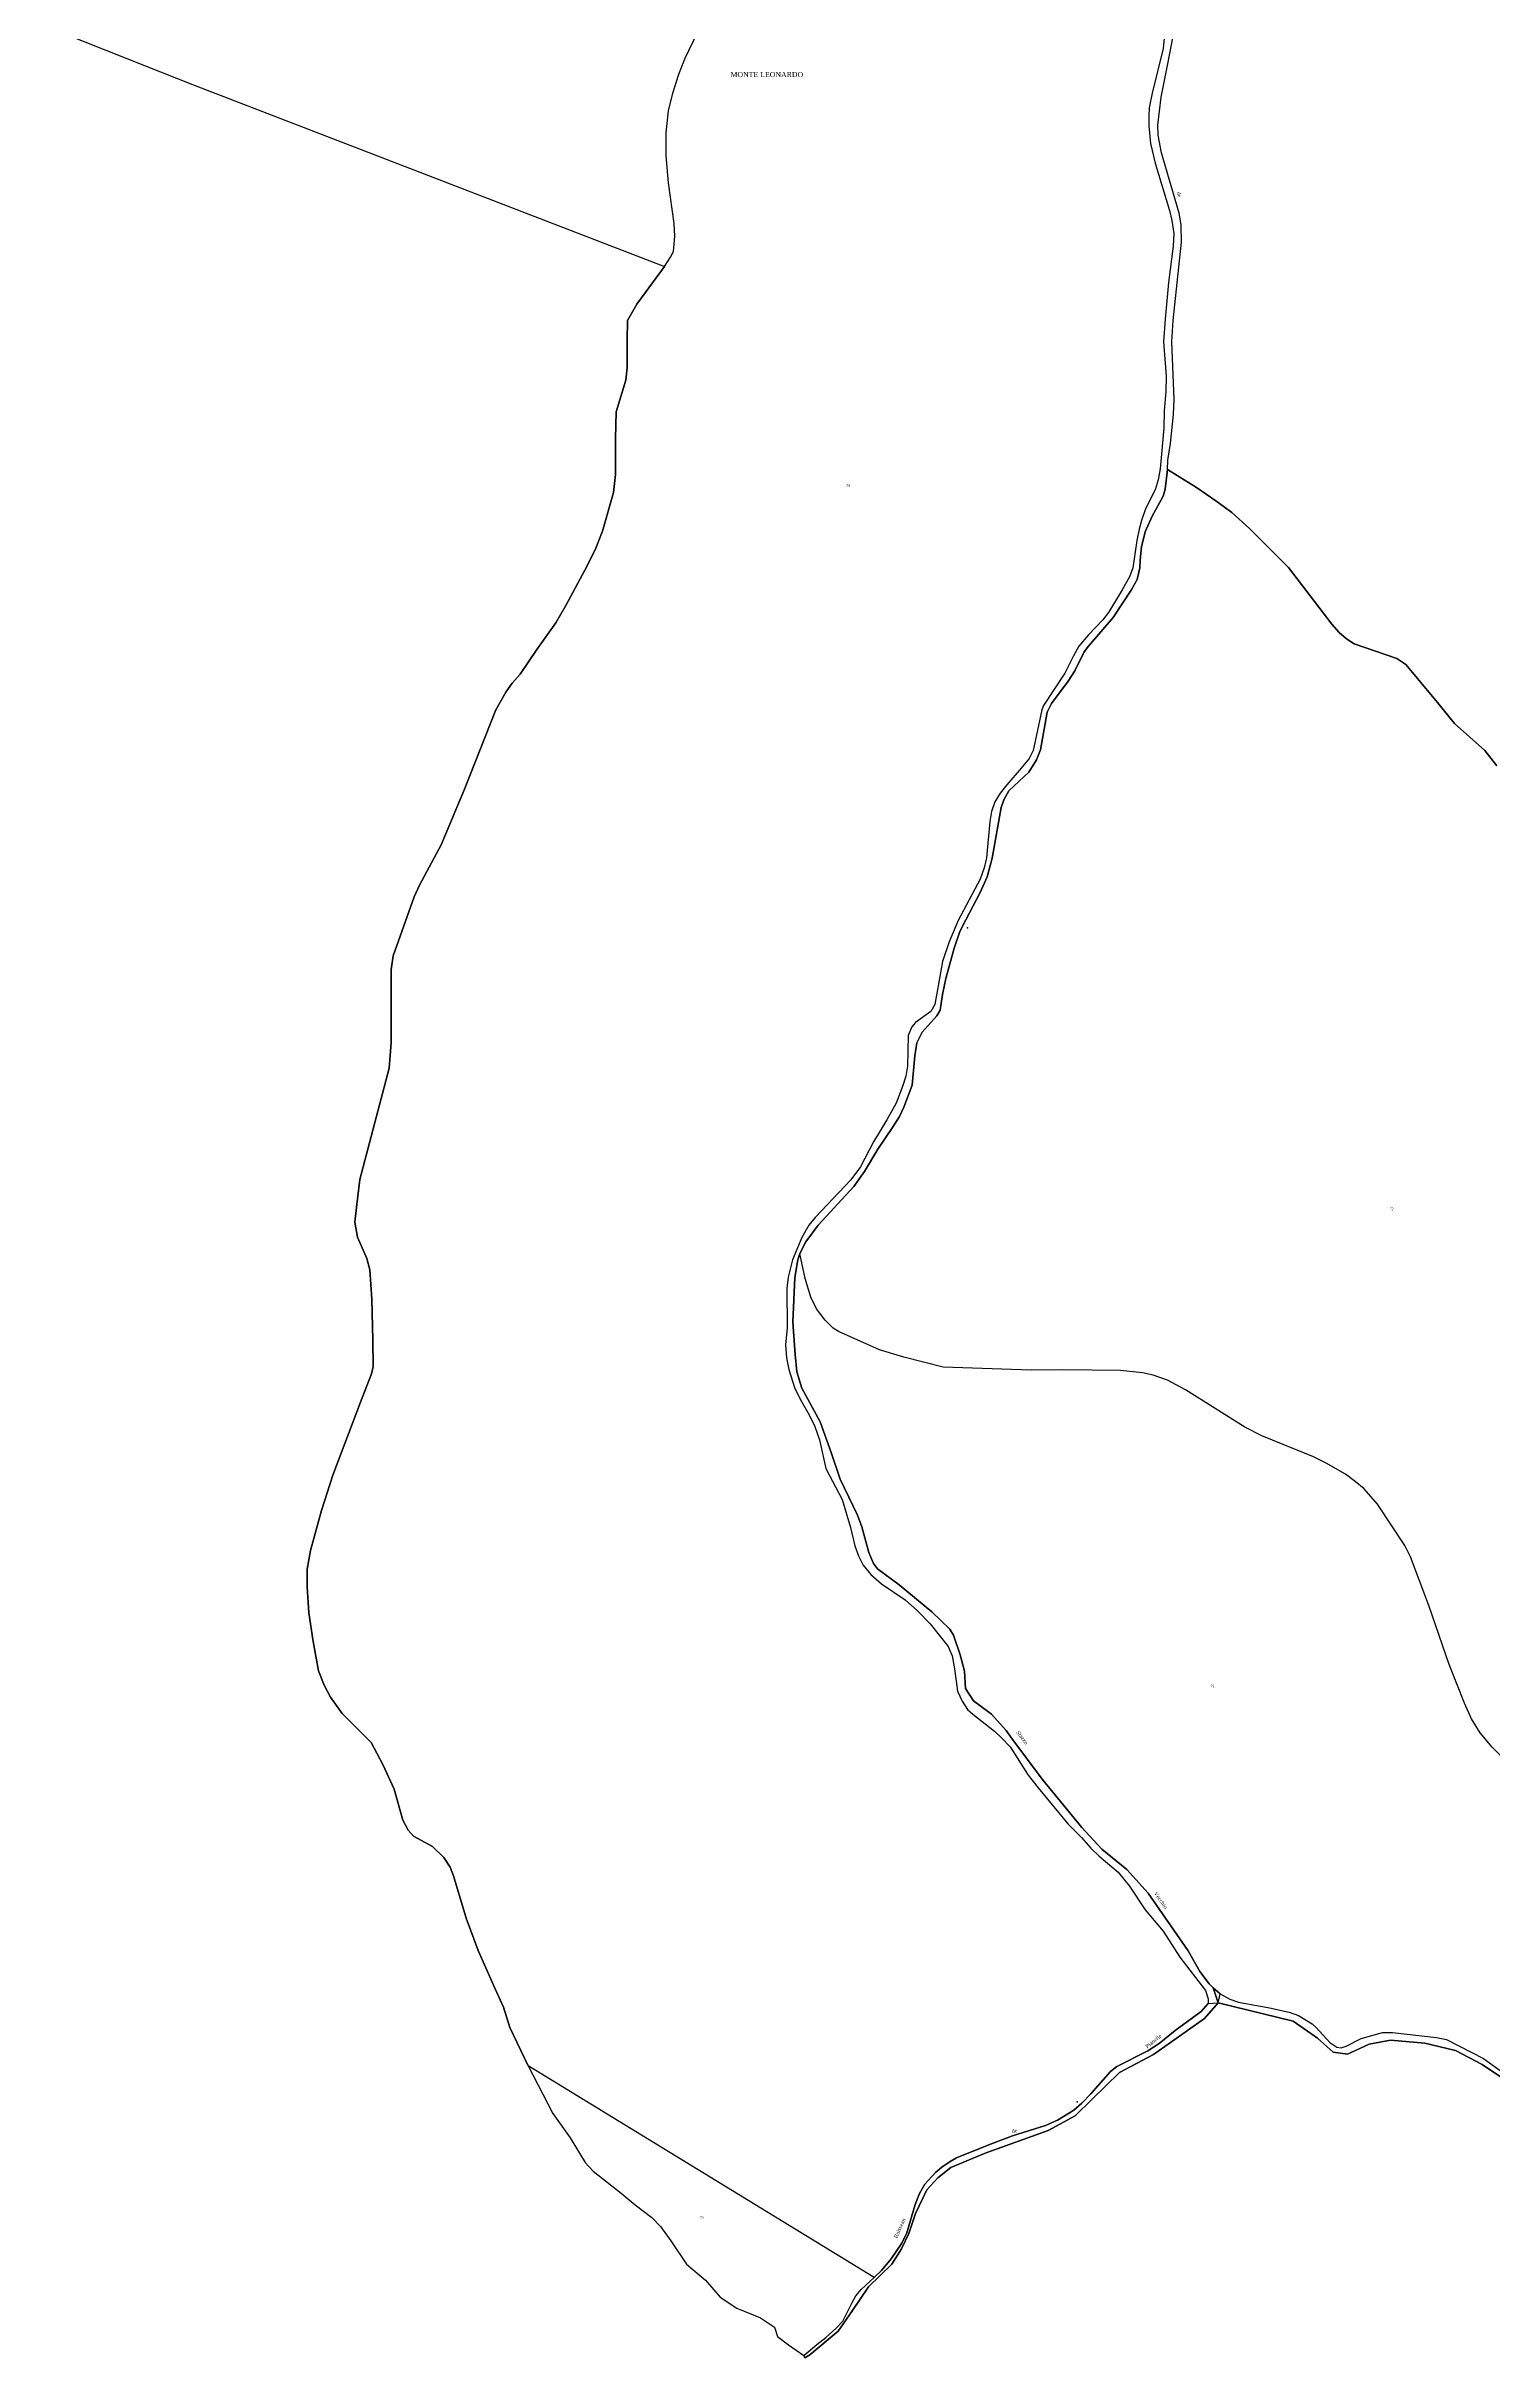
# Model space of a CAD drawing. Extents: x 1197506 to 1206978, y 6141540 to 6151741.
# Drawn here: x 1201267 to 1202398, y 6145435 to 6147242 of the extents above; entities that cross this region are included whole.
import ezdxf

# ---------------------------------------------------------------- set-up
doc = ezdxf.new("R2010")
doc.units = 0
doc.linetypes.add('CONTINU', pattern=[0])
doc.layers.get('0').update_dxf_attribs({"linetype": 'CONTINU'})
for name, color, linetype in [('1FLECHEFL', 7, 'CONTINU'), ('1LIEUDIT', 7, 'CONTINU'), ('1PARCELLE', 7, 'CONTINU'), ('1SUBDSECT', 7, 'CONTINU'), ('1TRONFLUV', 7, 'CONTINU'), ('3LIEUDITTEX', 7, 'CONTINU'), ('3PARCELLETEX', 7, 'CONTINU'), ('3TRONFLUVTEX', 7, 'CONTINU')]:
    doc.layers.add(name, color=color, linetype=linetype)
doc.styles.get("Standard").update_dxf_attribs({"font": 'Times New Roman'})

# ---------------------------------------------------------------- blocks, each defined once
blk = doc.blocks.new('FLECHRU1')
blk.add_point((0, 0))

msp = doc.modelspace()

# ---------------------------------------------------------------- linework, layer by layer
at = {"layer": '1LIEUDIT'}
for points in [[(1201266.6, 6147257.85), (1201343.39, 6147227.16), (1201380.95, 6147212.52), (1201750.04, 6147070.05), (1201728.4, 6147040.62), (1201720.98, 6147027.87), (1201720.95, 6147012.33), (1201720.82, 6146990.82), (1201719.76, 6146981.08), (1201712.27, 6146956.44), (1201711.62, 6146935.54), (1201711.83, 6146907.49), (1201710.22, 6146893.4), (1201701.52, 6146863.03), (1201695.92, 6146848.6), (1201687.72, 6146832.7), (1201672.9, 6146804.93), (1201664.94, 6146791.38), (1201650.33, 6146770.66), (1201637.26, 6146751.34), (1201630.93, 6146744.31), (1201625.9, 6146737.2), (1201618.19, 6146723.4), (1201593.75, 6146661.37), (1201575.48, 6146617.83), (1201558.38, 6146586.23), (1201554.24, 6146577.22), (1201537.8, 6146531.09), (1201536.32, 6146520.47), (1201536.18, 6146463.39), (1201534.75, 6146443.28), (1201511.87, 6146356.23), (1201509.38, 6146336.51), (1201508.01, 6146322.86), (1201509.88, 6146311.09), (1201517.4, 6146294.3), (1201519.68, 6146285.56), (1201521.32, 6146262.66), (1201522.09, 6146230.49), (1201522.2, 6146209.89), (1201520.98, 6146204.1), (1201512.42, 6146182), (1201490.76, 6146124.97), (1201481.86, 6146097.46), (1201473.32, 6146065.94), (1201470.66, 6146051.47), (1201470.66, 6146037.54), (1201471.82, 6146017.23), (1201475.22, 6145994.94), (1201479.55, 6145971.96), (1201483.93, 6145960.89), (1201488.94, 6145951.31), (1201498.04, 6145938.58), (1201520.64, 6145915.9), (1201525.15, 6145907.61), (1201529.98, 6145898.27), (1201534.31, 6145889), (1201538.55, 6145879.55), (1201545.47, 6145855.22), (1201549.59, 6145847.34), (1201553.85, 6145842.65), (1201568.57, 6145834.66), (1201577.39, 6145825.89), (1201582.51, 6145818.51), (1201585.14, 6145811.75), (1201594.9, 6145778.64), (1201604.4, 6145753.28), (1201616.39, 6145726.1), (1201624.05, 6145709.02), (1201629.2, 6145693), (1201643.34, 6145663.09), (1201662.67, 6145625.79), (1201676.33, 6145606.75), (1201688.04, 6145587.56), (1201694.16, 6145580.64), (1201716.15, 6145563.42), (1201727.01, 6145554.4), (1201740.16, 6145544.43), (1201746.86, 6145537.4), (1201754.89, 6145526.2), (1201767.23, 6145508.01), (1201782.05, 6145495.53), (1201793.45, 6145482.32), (1201806.5, 6145473.57), (1201825.19, 6145466.09), (1201836.13, 6145458.79), (1201838.3, 6145451.51), (1201846.94, 6145444.82), (1201859, 6145436.72), (1201859.73, 6145434.83), (1201863.77, 6145437.12), (1201885.89, 6145455.76), (1201897.16, 6145471.82), (1201909.63, 6145490.31), (1201927.79, 6145508.09), (1201935.34, 6145519.9), (1201941.21, 6145532.1), (1201946.17, 6145547.74), (1201955.28, 6145566.17), (1201963.74, 6145575.58), (1201973.93, 6145583.57), (1202000.82, 6145594.74), (1202050.14, 6145612.56), (1202071.07, 6145623.98), (1202084.31, 6145637.17), (1202105.71, 6145657.88), (1202132.42, 6145671.96), (1202172.32, 6145700.11), (1202182.91, 6145712.47), (1202178.92, 6145724.03), (1202178.92, 6145724.03), (1202175.97, 6145727.13), (1202168.5, 6145736.84), (1202159.46, 6145752.97), (1202128.33, 6145798.12), (1202111.54, 6145816.63), (1202091.91, 6145832.58), (1202076.29, 6145849.58), (1202045.23, 6145887.35), (1202021.51, 6145919.12), (1202017.17, 6145925.39), (1202005.85, 6145938.18), (1201991.68, 6145948.42), (1201985.28, 6145958.03), (1201984.57, 6145971.79), (1201981.29, 6145984.56), (1201976.09, 6145999.94), (1201973.11, 6146004.44), (1201959.08, 6146018.19), (1201933.49, 6146039.2), (1201916.6, 6146051.77), (1201913.5, 6146055.84), (1201909.8, 6146064.62), (1201904.44, 6146084.56), (1201901.05, 6146093.75), (1201887.36, 6146121.88), (1201880.26, 6146142.66), (1201871.79, 6146166.56), (1201857.53, 6146193.01), (1201853.63, 6146205.67), (1201852.14, 6146219.23), (1201850.36, 6146244.6), (1201851.91, 6146279.46), (1201854.31, 6146293.37), (1201855.8, 6146298.25), (1201860.6, 6146307.35), (1201870.1, 6146320.57), (1201898.08, 6146350.78), (1201906.38, 6146362.55), (1201916.72, 6146379.94), (1201928.31, 6146396.8), (1201933.71, 6146405.43), (1201937.21, 6146412.6), (1201943.72, 6146429.93), (1201945.7, 6146452.74), (1201947.27, 6146462.97), (1201951.62, 6146471.38), (1201963, 6146484.04), (1201965.57, 6146488.54), (1201967.28, 6146500.83), (1201969.9, 6146513.21), (1201976.54, 6146537.07), (1201981.04, 6146550.13), (1201985.56, 6146559.11), (1201996.94, 6146580.47), (1202002.26, 6146592.75), (1202006.16, 6146607.38), (1202013.34, 6146647.04), (1202015.41, 6146653.12), (1202019.26, 6146660.02), (1202034.79, 6146674.8), (1202040.85, 6146684.22), (1202044.16, 6146692.2), (1202049.24, 6146721.55), (1202052.58, 6146728.48), (1202065.73, 6146745.75), (1202070.87, 6146754.04), (1202078.21, 6146768.69), (1202081.48, 6146773.11), (1202100.94, 6146795.63), (1202115.04, 6146817.1), (1202119.54, 6146825.28), (1202121.82, 6146834.5), (1202122.03, 6146840.84), (1202122.92, 6146850.83), (1202125.77, 6146862.5), (1202131.26, 6146874.94), (1202140.03, 6146890.5), (1202141.44, 6146895.88), (1202143.29, 6146911.43), (1202143.67, 6146918.7), (1202145.61, 6146931.8), (1202148.01, 6146954.31), (1202148.63, 6146966.01), (1202146.83, 6147011.21), (1202147.76, 6147027.92), (1202152.22, 6147069.44), (1202154.21, 6147089.01), (1202154.15, 6147102.65), (1202152.54, 6147111.69), (1202138.58, 6147158.88), (1202136.09, 6147172.72), (1202135.71, 6147180.62), (1202138.31, 6147202.53), (1202143.85, 6147229.98), (1202150.19, 6147262.43)], [(1202400.94, 6146679.57), (1202391.52, 6146691.7), (1202367.65, 6146712.67), (1202354.38, 6146729.28), (1202329.64, 6146758.84), (1202322.75, 6146763.58), (1202289.41, 6146774.95), (1202283.31, 6146779), (1202277.58, 6146783.86), (1202271.82, 6146790.35), (1202237.99, 6146834.64), (1202207.57, 6146865.29), (1202193.57, 6146877.74), (1202181.23, 6146886.83), (1202165.96, 6146897.31), (1202143.29, 6146911.43), (1202143.67, 6146918.7), (1202145.61, 6146931.8), (1202148.01, 6146954.31), (1202148.63, 6146966.01), (1202146.83, 6147011.21), (1202147.76, 6147027.92), (1202152.22, 6147069.44), (1202154.21, 6147089.01), (1202154.15, 6147102.65), (1202152.54, 6147111.69), (1202138.58, 6147158.88), (1202136.09, 6147172.72), (1202135.71, 6147180.62), (1202138.31, 6147202.53), (1202143.85, 6147229.98), (1202150.19, 6147262.43)], [(1202400.94, 6146679.57), (1202391.52, 6146691.7), (1202367.65, 6146712.67), (1202354.38, 6146729.28), (1202329.64, 6146758.84), (1202322.75, 6146763.58), (1202289.41, 6146774.95), (1202283.31, 6146779), (1202277.58, 6146783.86), (1202271.82, 6146790.35), (1202237.99, 6146834.64), (1202207.57, 6146865.29), (1202193.57, 6146877.74), (1202181.23, 6146886.83), (1202165.96, 6146897.31), (1202143.29, 6146911.43), (1202141.44, 6146895.88), (1202140.03, 6146890.5), (1202131.26, 6146874.94), (1202125.77, 6146862.5), (1202122.92, 6146850.83), (1202122.03, 6146840.84), (1202121.82, 6146834.5), (1202119.54, 6146825.28), (1202115.04, 6146817.1), (1202100.94, 6146795.63), (1202081.48, 6146773.11), (1202078.21, 6146768.69), (1202070.87, 6146754.04), (1202065.73, 6146745.75), (1202052.58, 6146728.48), (1202049.24, 6146721.55), (1202044.16, 6146692.2), (1202040.85, 6146684.22), (1202034.79, 6146674.8), (1202019.26, 6146660.02), (1202015.41, 6146653.12), (1202013.34, 6146647.04), (1202006.16, 6146607.38), (1202002.26, 6146592.75), (1201996.94, 6146580.47), (1201985.56, 6146559.11), (1201981.04, 6146550.13), (1201976.54, 6146537.07), (1201969.9, 6146513.21), (1201967.28, 6146500.83), (1201965.57, 6146488.54), (1201963, 6146484.04), (1201951.62, 6146471.38), (1201947.27, 6146462.97), (1201945.7, 6146452.74), (1201943.72, 6146429.93), (1201937.21, 6146412.6), (1201933.71, 6146405.43), (1201928.31, 6146396.8), (1201916.72, 6146379.94), (1201906.38, 6146362.55), (1201898.08, 6146350.78), (1201870.1, 6146320.57), (1201860.6, 6146307.35), (1201855.8, 6146298.25), (1201854.31, 6146293.37), (1201851.91, 6146279.46), (1201850.36, 6146244.6), (1201852.14, 6146219.23), (1201853.63, 6146205.67), (1201857.53, 6146193.01), (1201871.79, 6146166.56), (1201880.26, 6146142.66), (1201887.36, 6146121.88), (1201901.05, 6146093.75), (1201904.44, 6146084.56), (1201909.8, 6146064.62), (1201913.5, 6146055.84), (1201916.6, 6146051.77), (1201933.49, 6146039.2), (1201959.08, 6146018.19), (1201973.11, 6146004.44), (1201976.09, 6145999.94), (1201981.29, 6145984.56), (1201984.57, 6145971.79), (1201985.28, 6145958.03), (1201991.68, 6145948.42), (1202005.85, 6145938.18), (1202017.17, 6145925.39), (1202021.51, 6145919.12), (1202045.23, 6145887.35), (1202076.29, 6145849.58), (1202091.91, 6145832.58), (1202111.54, 6145816.63), (1202128.33, 6145798.12), (1202159.46, 6145752.97), (1202168.5, 6145736.84), (1202175.97, 6145727.13), (1202178.92, 6145724.03), (1202178.92, 6145724.03), (1202182.91, 6145712.47), (1202241.49, 6145698.03), (1202260.52, 6145684.65), (1202272.82, 6145673.7), (1202284.21, 6145672.18), (1202300.98, 6145680.16), (1202317.69, 6145683.28), (1202344.62, 6145680.8), (1202368.45, 6145675.17), (1202389.49, 6145664.12), (1202415.46, 6145646.69)]]:
    msp.add_lwpolyline(points, dxfattribs=at)
at = {"layer": '1PARCELLE'}
for points in [[(1201266.6, 6147257.85), (1201343.39, 6147227.16), (1201380.95, 6147212.52), (1201750.04, 6147070.05), (1201754.68, 6147077.39), (1201757.18, 6147081.93), (1201758.21, 6147093.82), (1201757.72, 6147103.82), (1201753.12, 6147135.58), (1201751.45, 6147156.71), (1201751.37, 6147174.69), (1201753.22, 6147191.84), (1201756.67, 6147205.74), (1201760.99, 6147219.59), (1201765.99, 6147232.39), (1201776.4, 6147254.09)], [(1202142.15, 6147261.58), (1202140.03, 6147240.63), (1202131.28, 6147205.62), (1202129.1, 6147194.23), (1202128.72, 6147187.57), (1202128.69, 6147180.06), (1202130.14, 6147166.32), (1202133.63, 6147150.83), (1202144.87, 6147113.8), (1202146.62, 6147105.97), (1202148.24, 6147095.97), (1202147.85, 6147086.09), (1202144.13, 6147057.62), (1202141.61, 6147028.93), (1202140.3, 6147011.21), (1202142.22, 6146984.44), (1202142.01, 6146972), (1202140.68, 6146957.44), (1202140.45, 6146943.73), (1202137.72, 6146911.95), (1202136.16, 6146903.23), (1202133.7, 6146895.5), (1202126.24, 6146880.7), (1202122.91, 6146871.37), (1202121.16, 6146864.8), (1202119.26, 6146855.83), (1202116.3, 6146834.36), (1202113.56, 6146827.43), (1202107.79, 6146817.23), (1202097.11, 6146799.44), (1202092.72, 6146793.91), (1202081.64, 6146782.04), (1202074.12, 6146773.08), (1202069.77, 6146765.53), (1202063.08, 6146751.97), (1202046.4, 6146726.71), (1202045.07, 6146723.49), (1202038.36, 6146691.53), (1202035.13, 6146685.26), (1202028.93, 6146677.69), (1202017.76, 6146664.87), (1202012.4, 6146658.17), (1202008.24, 6146651.6), (1202005.72, 6146643.83), (1202004.33, 6146636), (1202001.82, 6146607.71), (1201999.99, 6146599.85), (1201996.8, 6146591.14), (1201979.75, 6146558.66), (1201972.57, 6146541.98), (1201967.41, 6146526.69), (1201961.44, 6146492.94), (1201958.18, 6146487.47), (1201946.24, 6146478.88), (1201943.55, 6146475.59), (1201940.68, 6146468.72), (1201940.1, 6146444.74), (1201938.7, 6146437.06), (1201936.12, 6146428.88), (1201931.17, 6146415.8), (1201923.9, 6146402.79), (1201913.49, 6146385.59), (1201903.19, 6146366.02), (1201895.61, 6146355.93), (1201867.79, 6146326.58), (1201862.97, 6146320.53), (1201857.42, 6146310.79), (1201850.16, 6146293.32), (1201846.62, 6146279.8), (1201845.69, 6146271.22), (1201846.02, 6146240.19), (1201844.77, 6146226.84), (1201845.39, 6146216.74), (1201847.3, 6146207.7), (1201851.91, 6146192.63), (1201857.09, 6146182.58), (1201863.2, 6146172.08), (1201867.5, 6146163.11), (1201871.18, 6146152.72), (1201876.08, 6146130.12), (1201888.95, 6146105.83), (1201895.47, 6146084.13), (1201898.78, 6146069.68), (1201901.6, 6146061.79), (1201905.31, 6146054.63), (1201911.28, 6146047.2), (1201919.6, 6146039.93), (1201938.17, 6146027.4), (1201947.83, 6146018.98), (1201957.87, 6146008.7), (1201971.82, 6145991.07), (1201975.04, 6145983.83), (1201976.78, 6145973.6), (1201979.03, 6145955.99), (1201982.81, 6145948.27), (1201986.96, 6145941.83), (1201991.1, 6145938.01), (1202008.04, 6145924.67), (1202013.91, 6145919.32), (1202020.42, 6145912.57), (1202034.43, 6145890.29), (1202042.15, 6145880.36), (1202065.36, 6145852.39), (1202076.09, 6145841.65), (1202083.49, 6145833.24), (1202090.01, 6145827.17), (1202104.83, 6145814.67), (1202113.51, 6145803.54), (1202125.93, 6145785.2), (1202140.02, 6145768.31), (1202153.06, 6145747.98), (1202173.01, 6145721.92), (1202175.15, 6145715.56), (1202175.14, 6145711.81), (1202169.55, 6145705.55), (1202149.37, 6145690.81), (1202136.7, 6145680.52), (1202128.09, 6145674.74), (1202103.79, 6145662.62), (1202098.85, 6145658.77), (1202083.35, 6145641.2), (1202076.41, 6145633.81), (1202070.02, 6145628.52), (1202057.36, 6145620.52), (1202047.87, 6145616.42), (1202022.06, 6145608.34), (1202004.82, 6145601.84), (1201978.45, 6145591.04), (1201973.44, 6145588.18), (1201966.98, 6145583.87), (1201961.83, 6145579.69), (1201953.58, 6145570.64), (1201949.35, 6145563.21), (1201946.13, 6145554.72), (1201939.58, 6145532.56), (1201935.69, 6145524.5), (1201927.35, 6145512.31), (1201919.75, 6145502.99), (1201913.9, 6145497.69), (1201643.34, 6145663.09), (1201643.34, 6145663.09), (1201629.2, 6145693), (1201624.05, 6145709.02), (1201616.39, 6145726.1), (1201604.4, 6145753.28), (1201594.9, 6145778.64), (1201585.14, 6145811.75), (1201582.51, 6145818.51), (1201577.39, 6145825.89), (1201568.57, 6145834.66), (1201553.85, 6145842.65), (1201549.59, 6145847.34), (1201545.47, 6145855.22), (1201538.55, 6145879.55), (1201534.31, 6145889), (1201529.98, 6145898.27), (1201525.15, 6145907.61), (1201520.64, 6145915.9), (1201498.04, 6145938.58), (1201488.94, 6145951.31), (1201483.93, 6145960.89), (1201479.55, 6145971.96), (1201475.22, 6145994.94), (1201471.82, 6146017.23), (1201470.66, 6146037.54), (1201470.66, 6146051.47), (1201473.32, 6146065.94), (1201481.86, 6146097.46), (1201490.76, 6146124.97), (1201512.42, 6146182), (1201520.98, 6146204.1), (1201522.2, 6146209.89), (1201522.09, 6146230.49), (1201521.32, 6146262.66), (1201519.68, 6146285.56), (1201517.4, 6146294.3), (1201509.88, 6146311.09), (1201508.01, 6146322.86), (1201509.38, 6146336.51), (1201511.87, 6146356.23), (1201534.75, 6146443.28), (1201536.18, 6146463.39), (1201536.32, 6146520.47), (1201537.8, 6146531.09), (1201554.24, 6146577.22), (1201558.38, 6146586.23), (1201575.48, 6146617.83), (1201593.75, 6146661.37), (1201618.19, 6146723.4), (1201625.9, 6146737.2), (1201630.93, 6146744.31), (1201637.26, 6146751.34), (1201650.33, 6146770.66), (1201664.94, 6146791.38), (1201672.9, 6146804.93), (1201687.72, 6146832.7), (1201695.92, 6146848.6), (1201701.52, 6146863.03), (1201710.22, 6146893.4), (1201711.83, 6146907.49), (1201711.62, 6146935.54), (1201712.27, 6146956.44), (1201719.76, 6146981.08), (1201720.82, 6146990.82), (1201720.95, 6147012.33), (1201720.98, 6147027.87), (1201728.4, 6147040.62), (1201750.04, 6147070.05), (1201754.68, 6147077.39), (1201757.18, 6147081.93), (1201758.21, 6147093.82), (1201757.72, 6147103.82), (1201753.12, 6147135.58), (1201751.45, 6147156.71), (1201751.37, 6147174.69), (1201753.22, 6147191.84), (1201756.67, 6147205.74), (1201760.99, 6147219.59), (1201765.99, 6147232.39), (1201776.4, 6147254.09)], [(1202400.94, 6146679.57), (1202391.52, 6146691.7), (1202367.65, 6146712.67), (1202354.38, 6146729.28), (1202329.64, 6146758.84), (1202322.75, 6146763.58), (1202289.41, 6146774.95), (1202283.31, 6146779), (1202277.58, 6146783.86), (1202271.82, 6146790.35), (1202237.99, 6146834.64), (1202207.57, 6146865.29), (1202193.57, 6146877.74), (1202181.23, 6146886.83), (1202165.96, 6146897.31), (1202143.29, 6146911.43), (1202143.67, 6146918.7), (1202145.61, 6146931.8), (1202148.01, 6146954.31), (1202148.63, 6146966.01), (1202146.83, 6147011.21), (1202147.76, 6147027.92), (1202152.22, 6147069.44), (1202154.21, 6147089.01), (1202154.15, 6147102.65), (1202152.54, 6147111.69), (1202138.58, 6147158.88), (1202136.09, 6147172.72), (1202135.71, 6147180.62), (1202138.31, 6147202.53), (1202143.85, 6147229.98), (1202150.19, 6147262.43)], [(1202404.11, 6145905.2), (1202397.19, 6145912.29), (1202387.83, 6145923.52), (1202381.06, 6145934.56), (1202375.5, 6145946.68), (1202363.6, 6145976.95), (1202347.59, 6146023.08), (1202333.33, 6146061.07), (1202328.86, 6146069.96), (1202307.45, 6146102.4), (1202297.01, 6146114.25), (1202290.05, 6146120.05), (1202282.4, 6146125.67), (1202267.43, 6146134.45), (1202257.46, 6146139.35), (1202217.17, 6146155.81), (1202203.71, 6146162.48), (1202157.31, 6146191.59), (1202143.24, 6146199.16), (1202132.21, 6146203.06), (1202123.84, 6146204.96), (1202106.65, 6146206.86), (1202061.54, 6146207.23), (1202036.81, 6146207), (1201967.9, 6146209.34), (1201937.18, 6146217.23), (1201918.08, 6146222.88), (1201886.04, 6146237.19), (1201881.87, 6146239.86), (1201875.62, 6146246.2), (1201868.76, 6146255.08), (1201864.41, 6146264.26), (1201859.95, 6146278.88), (1201855.8, 6146298.25), (1201860.6, 6146307.35), (1201870.1, 6146320.57), (1201898.08, 6146350.78), (1201906.38, 6146362.55), (1201916.72, 6146379.94), (1201928.31, 6146396.8), (1201933.71, 6146405.43), (1201937.21, 6146412.6), (1201943.72, 6146429.93), (1201945.7, 6146452.74), (1201947.27, 6146462.97), (1201951.62, 6146471.38), (1201963, 6146484.04), (1201965.57, 6146488.54), (1201967.28, 6146500.83), (1201969.9, 6146513.21), (1201976.54, 6146537.07), (1201981.04, 6146550.13), (1201985.56, 6146559.11), (1201996.94, 6146580.47), (1202002.26, 6146592.75), (1202006.16, 6146607.38), (1202013.34, 6146647.04), (1202015.41, 6146653.12), (1202019.26, 6146660.02), (1202034.79, 6146674.8), (1202040.85, 6146684.22), (1202044.16, 6146692.2), (1202049.24, 6146721.55), (1202052.58, 6146728.48), (1202065.73, 6146745.75), (1202070.87, 6146754.04), (1202078.21, 6146768.69), (1202081.48, 6146773.11), (1202100.94, 6146795.63), (1202115.04, 6146817.1), (1202119.54, 6146825.28), (1202121.82, 6146834.5), (1202122.03, 6146840.84), (1202122.92, 6146850.83), (1202125.77, 6146862.5), (1202131.26, 6146874.94), (1202140.03, 6146890.5), (1202141.44, 6146895.88), (1202143.29, 6146911.43), (1202165.96, 6146897.31), (1202181.23, 6146886.83), (1202193.57, 6146877.74), (1202207.57, 6146865.29), (1202237.99, 6146834.64), (1202271.82, 6146790.35), (1202277.58, 6146783.86), (1202283.31, 6146779), (1202289.41, 6146774.95), (1202322.75, 6146763.58), (1202329.64, 6146758.84), (1202354.38, 6146729.28), (1202367.65, 6146712.67), (1202391.52, 6146691.7), (1202400.94, 6146679.57)], [(1202404.11, 6145905.2), (1202397.19, 6145912.29), (1202387.83, 6145923.52), (1202381.06, 6145934.56), (1202375.5, 6145946.68), (1202363.6, 6145976.95), (1202347.59, 6146023.08), (1202333.33, 6146061.07), (1202328.86, 6146069.96), (1202307.45, 6146102.4), (1202297.01, 6146114.25), (1202290.05, 6146120.05), (1202282.4, 6146125.67), (1202267.43, 6146134.45), (1202257.46, 6146139.35), (1202217.17, 6146155.81), (1202203.71, 6146162.48), (1202157.31, 6146191.59), (1202143.24, 6146199.16), (1202132.21, 6146203.06), (1202123.84, 6146204.96), (1202106.65, 6146206.86), (1202061.54, 6146207.23), (1202036.81, 6146207), (1201967.9, 6146209.34), (1201937.18, 6146217.23), (1201918.08, 6146222.88), (1201886.04, 6146237.19), (1201881.87, 6146239.86), (1201875.62, 6146246.2), (1201868.76, 6146255.08), (1201864.41, 6146264.26), (1201859.95, 6146278.88), (1201855.8, 6146298.25), (1201854.31, 6146293.37), (1201851.91, 6146279.46), (1201850.36, 6146244.6), (1201852.14, 6146219.23), (1201853.63, 6146205.67), (1201857.53, 6146193.01), (1201871.79, 6146166.56), (1201880.26, 6146142.66), (1201887.36, 6146121.88), (1201901.05, 6146093.75), (1201904.44, 6146084.56), (1201909.8, 6146064.62), (1201913.5, 6146055.84), (1201916.6, 6146051.77), (1201933.49, 6146039.2), (1201959.08, 6146018.19), (1201973.11, 6146004.44), (1201976.09, 6145999.94), (1201981.29, 6145984.56), (1201984.57, 6145971.79), (1201985.28, 6145958.03), (1201991.68, 6145948.42), (1202005.85, 6145938.18), (1202017.17, 6145925.39), (1202021.51, 6145919.12), (1202045.23, 6145887.35), (1202076.29, 6145849.58), (1202091.91, 6145832.58), (1202111.54, 6145816.63), (1202128.33, 6145798.12), (1202159.46, 6145752.97), (1202168.5, 6145736.84), (1202175.97, 6145727.13), (1202178.92, 6145724.03), (1202184.61, 6145719.3), (1202192.15, 6145715.26), (1202198.78, 6145712.83), (1202223.05, 6145708.34), (1202238.56, 6145705.11), (1202245.84, 6145702.34), (1202256.43, 6145695.95), (1202259.64, 6145693.11), (1202270.29, 6145681.36), (1202275.69, 6145677.72), (1202279.07, 6145677.23), (1202282.93, 6145678.36), (1202294.67, 6145684.37), (1202311.35, 6145689.18), (1202319.31, 6145689.2), (1202353.59, 6145685.18), (1202361.48, 6145683.62), (1202390.38, 6145668.84), (1202414.56, 6145651.35)]]:
    msp.add_lwpolyline(points, dxfattribs=at)
msp.add_lwpolyline([(1201643.34, 6145663.09), (1201662.67, 6145625.79), (1201676.33, 6145606.75), (1201688.04, 6145587.56), (1201694.16, 6145580.64), (1201716.15, 6145563.42), (1201727.01, 6145554.4), (1201740.16, 6145544.43), (1201746.86, 6145537.4), (1201754.89, 6145526.2), (1201767.23, 6145508.01), (1201782.05, 6145495.53), (1201793.45, 6145482.32), (1201806.5, 6145473.57), (1201825.19, 6145466.09), (1201836.13, 6145458.79), (1201838.3, 6145451.51), (1201846.94, 6145444.82), (1201859, 6145436.72), (1201869.15, 6145445.22), (1201876.09, 6145450.71), (1201884.1, 6145457.6), (1201889.4, 6145463.52), (1201896.39, 6145477.47), (1201899.76, 6145483.31), (1201903.69, 6145488.22), (1201913.9, 6145497.69), (1201643.34, 6145663.09)], close=True, dxfattribs=at)
at = {"layer": '1SUBDSECT'}
msp.add_lwpolyline([(1201266.6, 6147257.85), (1201343.39, 6147227.16), (1201380.95, 6147212.52), (1201750.04, 6147070.05), (1201728.4, 6147040.62), (1201720.98, 6147027.87), (1201720.95, 6147012.33), (1201720.82, 6146990.82), (1201719.76, 6146981.08), (1201712.27, 6146956.44), (1201711.62, 6146935.54), (1201711.83, 6146907.49), (1201710.22, 6146893.4), (1201701.52, 6146863.03), (1201695.92, 6146848.6), (1201687.72, 6146832.7), (1201672.9, 6146804.93), (1201664.94, 6146791.38), (1201650.33, 6146770.66), (1201637.26, 6146751.34), (1201630.93, 6146744.31), (1201625.9, 6146737.2), (1201618.19, 6146723.4), (1201593.75, 6146661.37), (1201575.48, 6146617.83), (1201558.38, 6146586.23), (1201554.24, 6146577.22), (1201537.8, 6146531.09), (1201536.32, 6146520.47), (1201536.18, 6146463.39), (1201534.75, 6146443.28), (1201511.87, 6146356.23), (1201509.38, 6146336.51), (1201508.01, 6146322.86), (1201509.88, 6146311.09), (1201517.4, 6146294.3), (1201519.68, 6146285.56), (1201521.32, 6146262.66), (1201522.09, 6146230.49), (1201522.2, 6146209.89), (1201520.98, 6146204.1), (1201512.42, 6146182), (1201490.76, 6146124.97), (1201481.86, 6146097.46), (1201473.32, 6146065.94), (1201470.66, 6146051.47), (1201470.66, 6146037.54), (1201471.82, 6146017.23), (1201475.22, 6145994.94), (1201479.55, 6145971.96), (1201483.93, 6145960.89), (1201488.94, 6145951.31), (1201498.04, 6145938.58), (1201520.64, 6145915.9), (1201525.15, 6145907.61), (1201529.98, 6145898.27), (1201534.31, 6145889), (1201538.55, 6145879.55), (1201545.47, 6145855.22), (1201549.59, 6145847.34), (1201553.85, 6145842.65), (1201568.57, 6145834.66), (1201577.39, 6145825.89), (1201582.51, 6145818.51), (1201585.14, 6145811.75), (1201594.9, 6145778.64), (1201604.4, 6145753.28), (1201616.39, 6145726.1), (1201624.05, 6145709.02), (1201629.2, 6145693), (1201643.34, 6145663.09), (1201662.67, 6145625.79), (1201676.33, 6145606.75), (1201688.04, 6145587.56), (1201694.16, 6145580.64), (1201716.15, 6145563.42), (1201727.01, 6145554.4), (1201740.16, 6145544.43), (1201746.86, 6145537.4), (1201754.89, 6145526.2), (1201767.23, 6145508.01), (1201782.05, 6145495.53), (1201793.45, 6145482.32), (1201806.5, 6145473.57), (1201825.19, 6145466.09), (1201836.13, 6145458.79), (1201838.3, 6145451.51), (1201846.94, 6145444.82), (1201859, 6145436.72), (1201859.73, 6145434.83), (1201863.77, 6145437.12), (1201885.89, 6145455.76), (1201897.16, 6145471.82), (1201909.63, 6145490.31), (1201927.79, 6145508.09), (1201935.34, 6145519.9), (1201941.21, 6145532.1), (1201946.17, 6145547.74), (1201955.28, 6145566.17), (1201963.74, 6145575.58), (1201973.93, 6145583.57), (1202000.82, 6145594.74), (1202050.14, 6145612.56), (1202071.07, 6145623.98), (1202084.31, 6145637.17), (1202105.71, 6145657.88), (1202132.42, 6145671.96), (1202172.32, 6145700.11), (1202182.91, 6145712.47), (1202241.49, 6145698.03), (1202260.52, 6145684.65), (1202272.82, 6145673.7), (1202284.21, 6145672.18), (1202300.98, 6145680.16), (1202317.69, 6145683.28), (1202344.62, 6145680.8), (1202368.45, 6145675.17), (1202389.49, 6145664.12), (1202415.46, 6145646.69)], dxfattribs=at)
at = {"layer": '1TRONFLUV'}
for points in [[(1202142.15, 6147261.58), (1202140.03, 6147240.63), (1202131.28, 6147205.62), (1202129.1, 6147194.23), (1202128.72, 6147187.57), (1202128.69, 6147180.06), (1202130.14, 6147166.32), (1202133.63, 6147150.83), (1202144.87, 6147113.8), (1202146.62, 6147105.97), (1202148.24, 6147095.97), (1202147.85, 6147086.09), (1202144.13, 6147057.62), (1202141.61, 6147028.93), (1202140.3, 6147011.21), (1202142.22, 6146984.44), (1202142.01, 6146972), (1202140.68, 6146957.44), (1202140.45, 6146943.73), (1202137.72, 6146911.95), (1202136.16, 6146903.23), (1202133.7, 6146895.5), (1202126.24, 6146880.7), (1202122.91, 6146871.37), (1202121.16, 6146864.8), (1202119.26, 6146855.83), (1202116.3, 6146834.36), (1202113.56, 6146827.43), (1202107.79, 6146817.23), (1202097.11, 6146799.44), (1202092.72, 6146793.91), (1202081.64, 6146782.04), (1202074.12, 6146773.08), (1202069.77, 6146765.53), (1202063.08, 6146751.97), (1202046.4, 6146726.71), (1202045.07, 6146723.49), (1202038.36, 6146691.53), (1202035.13, 6146685.26), (1202028.93, 6146677.69), (1202017.76, 6146664.87), (1202012.4, 6146658.17), (1202008.24, 6146651.6), (1202005.72, 6146643.83), (1202004.33, 6146636), (1202001.82, 6146607.71), (1201999.99, 6146599.85), (1201996.8, 6146591.14), (1201979.75, 6146558.66), (1201972.57, 6146541.98), (1201967.41, 6146526.69), (1201961.44, 6146492.94), (1201958.18, 6146487.47), (1201946.24, 6146478.88), (1201943.55, 6146475.59), (1201940.68, 6146468.72), (1201940.1, 6146444.74), (1201938.7, 6146437.06), (1201936.12, 6146428.88), (1201931.17, 6146415.8), (1201923.9, 6146402.79), (1201913.49, 6146385.59), (1201903.19, 6146366.02), (1201895.61, 6146355.93), (1201867.79, 6146326.58), (1201862.97, 6146320.53), (1201857.42, 6146310.79), (1201850.16, 6146293.32), (1201846.62, 6146279.8), (1201845.69, 6146271.22), (1201846.02, 6146240.19), (1201844.77, 6146226.84), (1201845.39, 6146216.74), (1201847.3, 6146207.7), (1201851.91, 6146192.63), (1201857.09, 6146182.58), (1201863.2, 6146172.08), (1201867.5, 6146163.11), (1201871.18, 6146152.72), (1201876.08, 6146130.12), (1201888.95, 6146105.83), (1201895.47, 6146084.13), (1201898.78, 6146069.68), (1201901.6, 6146061.79), (1201905.31, 6146054.63), (1201911.28, 6146047.2), (1201919.6, 6146039.93), (1201938.17, 6146027.4), (1201947.83, 6146018.98), (1201957.87, 6146008.7), (1201971.82, 6145991.07), (1201975.04, 6145983.83), (1201976.78, 6145973.6), (1201979.03, 6145955.99), (1201982.81, 6145948.27), (1201986.96, 6145941.83), (1201991.1, 6145938.01), (1202008.04, 6145924.67), (1202013.91, 6145919.32), (1202020.42, 6145912.57), (1202034.43, 6145890.29), (1202042.15, 6145880.36), (1202065.36, 6145852.39), (1202076.09, 6145841.65), (1202083.49, 6145833.24), (1202090.01, 6145827.17), (1202104.83, 6145814.67), (1202113.51, 6145803.54), (1202125.93, 6145785.2), (1202140.02, 6145768.31), (1202153.06, 6145747.98), (1202173.01, 6145721.92), (1202175.15, 6145715.56), (1202175.14, 6145711.81), (1202182.91, 6145712.47), (1202182.91, 6145712.47), (1202184.61, 6145719.3), (1202178.92, 6145724.03), (1202175.97, 6145727.13), (1202168.5, 6145736.84), (1202159.46, 6145752.97), (1202128.33, 6145798.12), (1202111.54, 6145816.63), (1202091.91, 6145832.58), (1202076.29, 6145849.58), (1202045.23, 6145887.35), (1202021.51, 6145919.12), (1202017.17, 6145925.39), (1202005.85, 6145938.18), (1201991.68, 6145948.42), (1201985.28, 6145958.03), (1201984.57, 6145971.79), (1201981.29, 6145984.56), (1201976.09, 6145999.94), (1201973.11, 6146004.44), (1201959.08, 6146018.19), (1201933.49, 6146039.2), (1201916.6, 6146051.77), (1201913.5, 6146055.84), (1201909.8, 6146064.62), (1201904.44, 6146084.56), (1201901.05, 6146093.75), (1201887.36, 6146121.88), (1201880.26, 6146142.66), (1201871.79, 6146166.56), (1201857.53, 6146193.01), (1201853.63, 6146205.67), (1201852.14, 6146219.23), (1201850.36, 6146244.6), (1201851.91, 6146279.46), (1201854.31, 6146293.37), (1201855.8, 6146298.25), (1201860.6, 6146307.35), (1201870.1, 6146320.57), (1201898.08, 6146350.78), (1201906.38, 6146362.55), (1201916.72, 6146379.94), (1201928.31, 6146396.8), (1201933.71, 6146405.43), (1201937.21, 6146412.6), (1201943.72, 6146429.93), (1201945.7, 6146452.74), (1201947.27, 6146462.97), (1201951.62, 6146471.38), (1201963, 6146484.04), (1201965.57, 6146488.54), (1201967.28, 6146500.83), (1201969.9, 6146513.21), (1201976.54, 6146537.07), (1201981.04, 6146550.13), (1201985.56, 6146559.11), (1201996.94, 6146580.47), (1202002.26, 6146592.75), (1202006.16, 6146607.38), (1202013.34, 6146647.04), (1202015.41, 6146653.12), (1202019.26, 6146660.02), (1202034.79, 6146674.8), (1202040.85, 6146684.22), (1202044.16, 6146692.2), (1202049.24, 6146721.55), (1202052.58, 6146728.48), (1202065.73, 6146745.75), (1202070.87, 6146754.04), (1202078.21, 6146768.69), (1202081.48, 6146773.11), (1202100.94, 6146795.63), (1202115.04, 6146817.1), (1202119.54, 6146825.28), (1202121.82, 6146834.5), (1202122.03, 6146840.84), (1202122.92, 6146850.83), (1202125.77, 6146862.5), (1202131.26, 6146874.94), (1202140.03, 6146890.5), (1202141.44, 6146895.88), (1202143.29, 6146911.43), (1202143.67, 6146918.7), (1202145.61, 6146931.8), (1202148.01, 6146954.31), (1202148.63, 6146966.01), (1202146.83, 6147011.21), (1202147.76, 6147027.92), (1202152.22, 6147069.44), (1202154.21, 6147089.01), (1202154.15, 6147102.65), (1202152.54, 6147111.69), (1202138.58, 6147158.88), (1202136.09, 6147172.72), (1202135.71, 6147180.62), (1202138.31, 6147202.53), (1202143.85, 6147229.98), (1202150.19, 6147262.43)], [(1202415.46, 6145646.69), (1202389.49, 6145664.12), (1202368.45, 6145675.17), (1202344.62, 6145680.8), (1202317.69, 6145683.28), (1202300.98, 6145680.16), (1202284.21, 6145672.18), (1202272.82, 6145673.7), (1202260.52, 6145684.65), (1202241.49, 6145698.03), (1202182.91, 6145712.47), (1202184.61, 6145719.3), (1202184.61, 6145719.3), (1202192.15, 6145715.26), (1202198.78, 6145712.83), (1202223.05, 6145708.34), (1202238.56, 6145705.11), (1202245.84, 6145702.34), (1202256.43, 6145695.95), (1202259.64, 6145693.11), (1202270.29, 6145681.36), (1202275.69, 6145677.72), (1202279.07, 6145677.23), (1202282.93, 6145678.36), (1202294.67, 6145684.37), (1202311.35, 6145689.18), (1202319.31, 6145689.2), (1202353.59, 6145685.18), (1202361.48, 6145683.62), (1202390.38, 6145668.84), (1202414.56, 6145651.35)]]:
    msp.add_lwpolyline(points, dxfattribs=at)
msp.add_lwpolyline([(1201913.9, 6145497.69), (1201919.75, 6145502.99), (1201927.35, 6145512.31), (1201935.69, 6145524.5), (1201939.58, 6145532.56), (1201946.13, 6145554.72), (1201949.35, 6145563.21), (1201953.58, 6145570.64), (1201961.83, 6145579.69), (1201966.98, 6145583.87), (1201973.44, 6145588.18), (1201978.45, 6145591.04), (1202004.82, 6145601.84), (1202022.06, 6145608.34), (1202047.87, 6145616.42), (1202057.36, 6145620.52), (1202070.02, 6145628.52), (1202076.41, 6145633.81), (1202083.35, 6145641.2), (1202098.85, 6145658.77), (1202103.79, 6145662.62), (1202128.09, 6145674.74), (1202136.7, 6145680.52), (1202149.37, 6145690.81), (1202169.55, 6145705.55), (1202175.14, 6145711.81), (1202182.91, 6145712.47), (1202172.32, 6145700.11), (1202132.42, 6145671.96), (1202105.71, 6145657.88), (1202084.31, 6145637.17), (1202071.07, 6145623.98), (1202050.14, 6145612.56), (1202000.82, 6145594.74), (1201973.93, 6145583.57), (1201963.74, 6145575.58), (1201955.28, 6145566.17), (1201946.17, 6145547.74), (1201941.21, 6145532.1), (1201935.34, 6145519.9), (1201927.79, 6145508.09), (1201909.63, 6145490.31), (1201897.16, 6145471.82), (1201885.89, 6145455.76), (1201863.77, 6145437.12), (1201859.73, 6145434.83), (1201859, 6145436.72), (1201869.15, 6145445.22), (1201876.09, 6145450.71), (1201884.1, 6145457.6), (1201889.4, 6145463.52), (1201896.39, 6145477.47), (1201899.76, 6145483.31), (1201903.69, 6145488.22), (1201913.9, 6145497.69)], close=True, dxfattribs=at)

# ---------------------------------------------------------------- block references
at = {"layer": '1FLECHEFL'}
for p, rotation in [((1201987, 6146552.87), 63.4), ((1202072.73, 6145634.88), 48.7)]:
    msp.add_blockref('FLECHRU1', p, dxfattribs=dict(at, rotation=rotation))

# ---------------------------------------------------------------- texts
at = {"layer": '3LIEUDITTEX'}
msp.add_text('MONTE LEONARDO', height=4, dxfattribs=at).set_placement((1201801.62, 6147218.18))
at = {"layer": '3PARCELLETEX'}
for s, p in [('78', (1201892.21, 6146897.76)), ('72', (1202317.11, 6146332.11)), ('71', (1202177.09, 6145959.16)), ('79', (1201777.51, 6145543.49))]:
    msp.add_text(s, height=2, dxfattribs=at).set_placement(p)
at = {"layer": '3TRONFLUVTEX'}
for s, rotation, p in [('de', 286.6, (1202150.5, 6147128.03)), ('Stazzo', 307.7, (1202024.91, 6145923.7)), ('Vecchio', 304.9, (1202132.54, 6145798.02)), ('Pianelle', 39.2, (1202127.58, 6145676.67)), ('de', 17.4, (1202022.11, 6145610.25)), ('Ruisseau', 65.6, (1201931.83, 6145527.96))]:
    msp.add_text(s, height=3, rotation=rotation, dxfattribs=at).set_placement(p)

doc.saveas('drawing.dxf')
